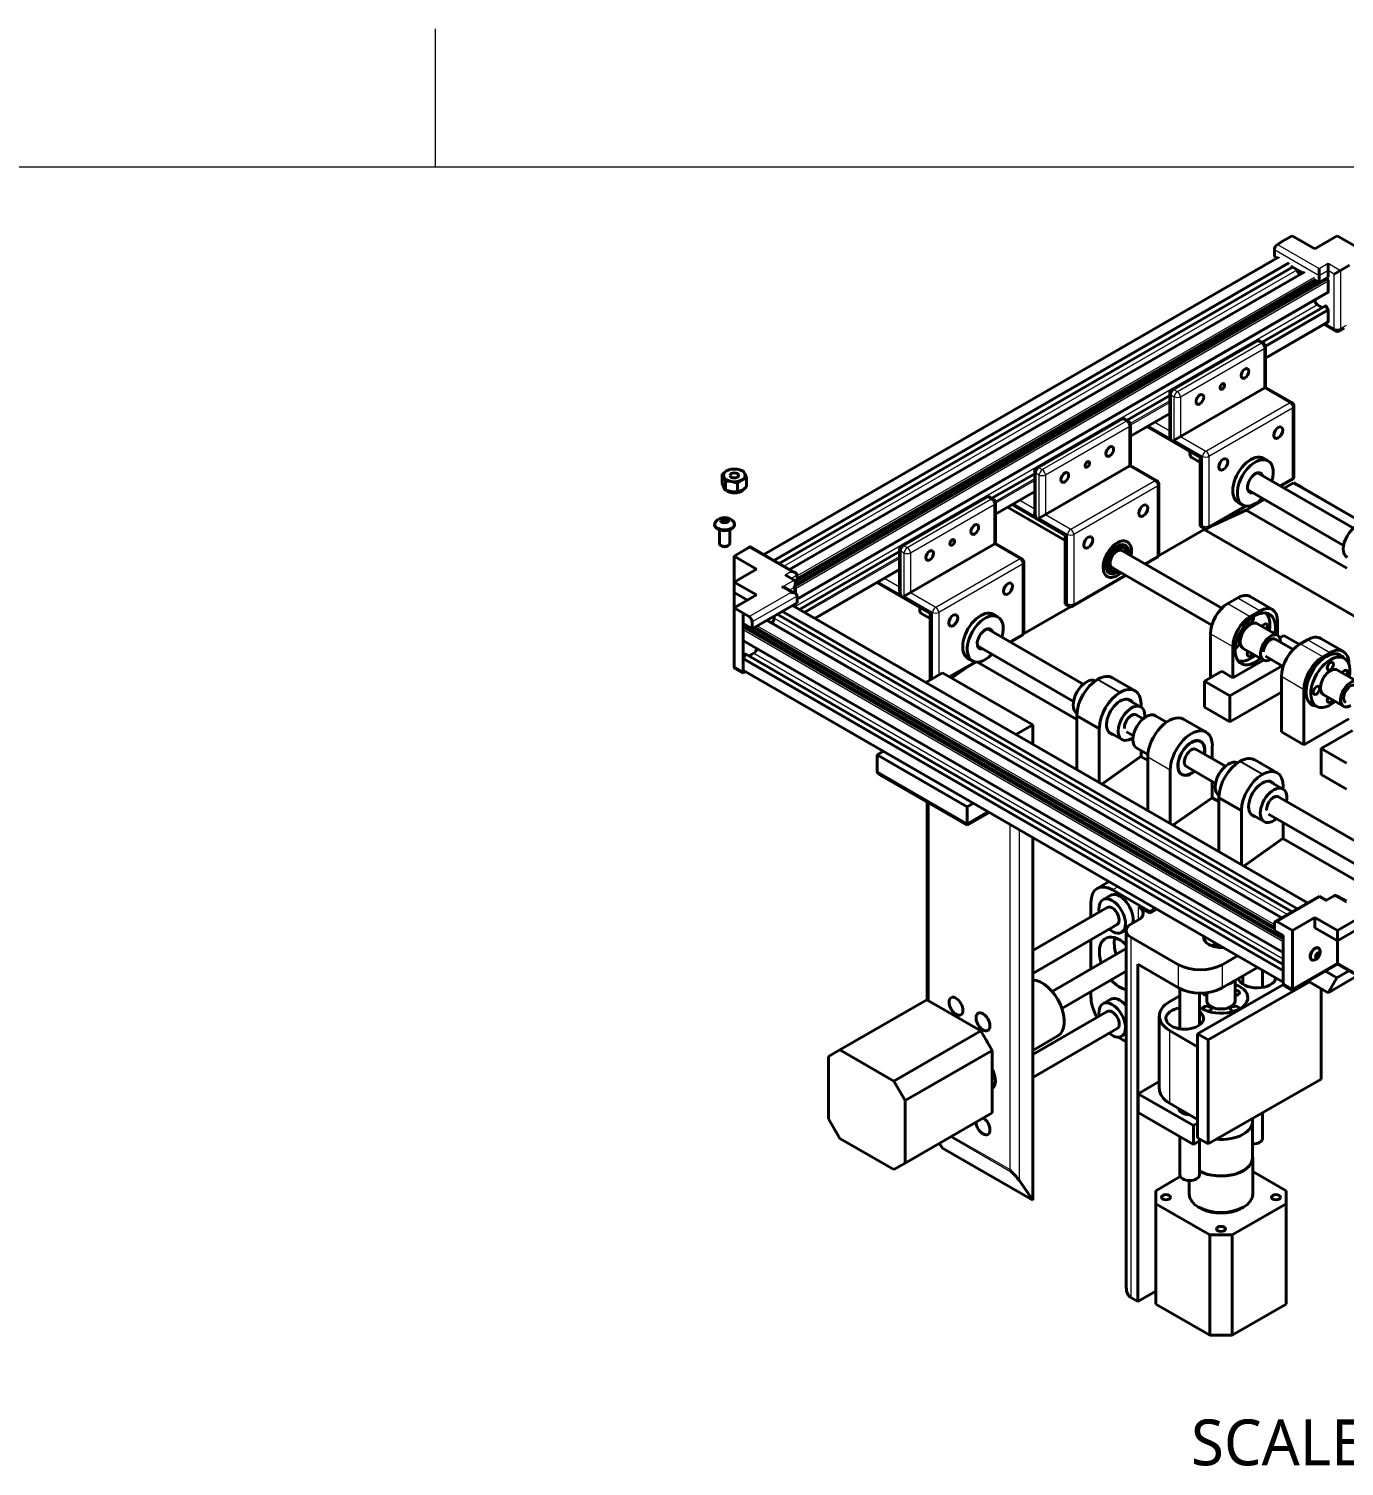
# Model space of a CAD drawing. Header units: inches. Extents: x 0 to 11, y 0 to 8.5.
# Drawn here: x 4.454 to 7.898, y 4.719 to 8.481 of the extents above; entities that cross this region are included whole.
import ezdxf

# ---------------------------------------------------------------- set-up
doc = ezdxf.new("R2010")
doc.units = ezdxf.units.IN
doc.header["$LTSCALE"] = 0.5
doc.header["$MEASUREMENT"] = 0
for name, color, linetype, lineweight in [('ANNOTATION_TEXT', 7, 'Continuous', 25), ('BORDER_FRAME', 7, 'Continuous', 15), ('BORDER_ZONES', 7, 'Continuous', 15), ('TANGENT_LINES', 7, 'Continuous', 15), ('Visible', 7, 'Continuous', 40)]:
    doc.layers.add(name, color=color, linetype=linetype, lineweight=lineweight)
doc.styles.add('Onshape-Standard-View-Label', font='NotoSans-Regular.ttf', dxfattribs={"height": 0.12})

msp = doc.modelspace()

# ---------------------------------------------------------------- linework, layer by layer
at = {"layer": 'BORDER_FRAME'}
msp.add_line((0.399, 8.12), (10.639, 8.12), dxfattribs=at)
at = {"layer": 'BORDER_ZONES'}
msp.add_line((5.519, 8.12), (5.519, 8.481), dxfattribs=at)
at = {"layer": 'TANGENT_LINES'}
for p, q in [((7.8327, 7.8345), (7.7151, 7.9024)), ((7.7233, 7.9167), (7.8327, 7.8536)), ((7.7286, 7.8826), (6.3802, 7.1042)), ((7.752, 7.8691), (6.4037, 7.0907)), ((7.7545, 7.8665), (6.4072, 7.0887)), ((7.8327, 7.8536), (7.8562, 7.8672)), ((7.8562, 7.8672), (7.8885, 7.8486)), ((6.4184, 7.0822), (7.7618, 7.8578)), ((6.4314, 7.0746), (7.7748, 7.8502)), ((7.782, 7.8383), (6.4454, 7.0666)), ((7.7957, 7.8439), (6.4474, 7.0654)), ((7.8545, 7.825), (6.4613, 7.0207)), ((7.8191, 7.8304), (6.4657, 7.049)), ((7.8222, 7.8264), (6.4657, 7.0432)), ((7.8562, 7.8481), (7.8327, 7.8345)), ((7.872, 7.8391), (7.8562, 7.8481)), ((7.872, 7.6965), (7.872, 7.8391)), ((7.8885, 7.8486), (7.8885, 7.6965)), ((7.8564, 7.8203), (6.4613, 7.0149)), ((7.8386, 7.8187), (6.4613, 7.0235)), ((7.8298, 7.8185), (6.4613, 7.0284)), ((7.8217, 7.8232), (6.4657, 7.0403)), ((7.8259, 7.8208), (6.4657, 7.0355)), ((7.8564, 7.7933), (6.4657, 6.9904)), ((7.8281, 7.7585), (6.4613, 6.9694)), ((7.8211, 7.7706), (6.4657, 6.9881)), ((7.8497, 7.756), (7.6836, 7.66)), ((7.8553, 7.7462), (7.6916, 7.6517)), ((7.8564, 7.7428), (7.6921, 7.6479)), ((7.8564, 7.7158), (7.6921, 7.6209)), ((7.8489, 7.7098), (7.872, 7.6965)), ((7.8885, 7.6965), (7.9038, 7.7053)), ((7.6721, 7.6627), (7.4529, 7.5362)), ((7.4612, 7.5314), (7.6804, 7.6579)), ((7.6886, 7.6436), (7.4694, 7.5171)), ((7.6804, 7.6579), (7.6721, 7.6627)), ((7.6886, 7.5402), (7.6886, 7.6436)), ((7.4529, 7.5362), (7.4612, 7.5314)), ((7.7548, 7.5021), (7.6886, 7.5402)), ((7.4412, 7.5201), (7.33, 7.4559)), ((7.4412, 7.5072), (7.338, 7.4476)), ((7.4412, 7.5031), (7.3385, 7.4438)), ((7.4529, 7.5171), (7.4446, 7.5219)), ((7.4446, 7.5219), (7.4446, 7.408)), ((7.4529, 7.4042), (7.4529, 7.5171)), ((7.4694, 7.5171), (7.4694, 7.4137)), ((7.5356, 7.3755), (7.7548, 7.5021)), ((7.763, 7.4878), (7.5438, 7.3612)), ((7.763, 7.3061), (7.763, 7.4878)), ((7.3185, 7.4586), (7.0993, 7.332)), ((7.1076, 7.3273), (7.3268, 7.4538)), ((7.3268, 7.4538), (7.3185, 7.4586)), ((7.4412, 7.4761), (7.3385, 7.4168)), ((7.402, 7.4517), (7.4412, 7.4291)), ((7.3351, 7.4395), (7.1159, 7.313)), ((7.3351, 7.3361), (7.3351, 7.4395)), ((7.3848, 7.4419), (7.5245, 7.3612)), ((7.4446, 7.408), (7.3855, 7.4422)), ((7.4694, 7.4137), (7.5356, 7.3755)), ((7.5273, 7.3612), (7.4529, 7.4042)), ((7.4012, 7.2979), (7.3351, 7.3361)), ((7.5245, 7.3612), (7.5245, 7.1812)), ((7.5273, 7.1796), (7.5273, 7.3612)), ((7.5438, 7.3612), (7.5438, 7.1796)), ((7.0877, 7.316), (6.9765, 7.2518)), ((7.0877, 7.303), (6.9845, 7.2434)), ((7.0877, 7.299), (6.9849, 7.2397)), ((7.0994, 7.313), (7.0911, 7.3178)), ((7.0911, 7.3178), (7.0911, 7.2039)), ((7.0993, 7.332), (7.1076, 7.3273)), ((7.0994, 7.2), (7.0994, 7.313)), ((7.1159, 7.313), (7.1159, 7.2096)), ((7.182, 7.1714), (7.4012, 7.2979)), ((7.7281, 7.286), (7.763, 7.3061)), ((7.0877, 7.272), (6.9849, 7.2127)), ((7.4095, 7.2836), (7.1903, 7.1571)), ((7.4095, 7.102), (7.4095, 7.2836)), ((6.965, 7.2545), (6.7458, 7.1279)), ((6.7541, 7.1231), (6.9733, 7.2497)), ((6.9815, 7.2354), (6.7623, 7.1088)), ((6.9733, 7.2497), (6.965, 7.2545)), ((6.9815, 7.132), (6.9815, 7.2354)), ((7.0313, 7.2377), (7.171, 7.1571)), ((7.0911, 7.2039), (7.0319, 7.2381)), ((7.0484, 7.2476), (7.0877, 7.225)), ((7.5438, 7.1796), (7.6361, 7.2329)), ((7.1738, 7.1571), (7.0994, 7.2)), ((7.1159, 7.2096), (7.182, 7.1714)), ((7.171, 7.1571), (7.171, 6.9771)), ((7.1738, 6.9755), (7.1738, 7.1571)), ((7.1903, 7.1571), (7.1903, 6.9755)), ((7.5245, 7.1812), (7.5273, 7.1796)), ((6.4492, 7.0604), (6.3396, 7.1237)), ((6.7341, 7.1119), (6.4726, 6.9609)), ((6.7458, 7.1088), (6.7375, 7.1136)), ((6.7375, 7.1136), (6.7375, 6.9998)), ((6.7458, 7.1279), (6.7541, 7.1231)), ((7.0477, 7.0938), (6.9815, 7.132)), ((6.7341, 7.0989), (6.4838, 6.9544)), ((6.7341, 7.0949), (6.4873, 6.9524)), ((6.7458, 6.9959), (6.7458, 7.1088)), ((6.7623, 7.1088), (6.7623, 7.0054)), ((6.8285, 6.9673), (7.0477, 7.0938)), ((7.0559, 7.0795), (6.8367, 6.953)), ((7.0559, 6.8979), (7.0559, 7.0795)), ((7.3746, 7.0819), (7.4095, 7.102)), ((6.4256, 7.0196), (6.4579, 7.0382)), ((6.4343, 7.0518), (6.4492, 7.0604)), ((6.4657, 7.0509), (6.4508, 7.0423)), ((6.7341, 7.0678), (6.5107, 6.9388)), ((6.6948, 7.0435), (6.7341, 7.0208)), ((7.1903, 6.9755), (7.3229, 7.052)), ((6.3399, 6.9429), (6.4492, 7.006)), ((6.4492, 7.006), (6.4256, 7.0196)), ((6.4579, 7.0192), (6.4456, 7.012)), ((6.4579, 7.0049), (6.4579, 7.0192)), ((6.6777, 7.0336), (6.8174, 6.9529)), ((6.7375, 6.9998), (6.6783, 7.034)), ((6.7623, 7.0054), (6.8285, 6.9673)), ((6.4657, 6.9965), (6.3481, 6.9286)), ((6.4522, 6.971), (7.8005, 6.1925)), ((6.4579, 6.9693), (6.4579, 6.9742)), ((6.8202, 6.953), (6.7458, 6.9959)), ((7.171, 6.9771), (7.1738, 6.9755)), ((7.5933, 6.9768), (7.6522, 6.9428)), ((7.6192, 6.9918), (7.6781, 6.9578)), ((6.3851, 6.9322), (7.7334, 6.1537)), ((7.7354, 6.1549), (6.3988, 6.9266)), ((6.4057, 6.9387), (7.7493, 6.1629)), ((6.4141, 6.9489), (7.7624, 6.1705)), ((7.7736, 6.177), (6.4253, 6.9554)), ((6.4288, 6.9574), (7.7771, 6.179)), ((6.8174, 6.9529), (6.8174, 6.7789)), ((6.8202, 6.7805), (6.8202, 6.953)), ((6.8367, 6.953), (6.8367, 6.79)), ((6.3244, 6.9087), (7.7386, 6.0922)), ((6.3263, 6.9133), (7.7386, 6.0979)), ((6.3422, 6.9071), (7.7386, 6.1008)), ((6.349, 6.908), (7.7386, 6.1056)), ((6.3509, 6.9114), (7.7151, 6.1238)), ((6.3541, 6.9144), (7.7151, 6.1286)), ((6.3566, 6.9158), (7.7151, 6.1315)), ((6.3616, 6.9187), (7.7151, 6.1373)), ((7.021, 6.8777), (7.0559, 6.8979)), ((7.5477, 6.898), (7.6067, 6.864)), ((6.3244, 6.8816), (7.7386, 6.0651)), ((6.3527, 6.8469), (7.7386, 6.0467)), ((6.3597, 6.8589), (7.7386, 6.0628)), ((7.8417, 6.837), (7.7828, 6.8711)), ((7.8607, 6.848), (7.8018, 6.882)), ((6.3007, 6.813), (6.3243, 6.7994)), ((6.3244, 6.8311), (7.7386, 6.0146)), ((6.3254, 6.8346), (7.7386, 6.0186)), ((6.331, 6.8443), (7.7386, 6.0316)), ((6.863, 6.7865), (6.929, 6.8246)), ((6.3243, 6.7994), (6.3269, 6.801)), ((6.3244, 6.8041), (7.7386, 5.9876)), ((7.2521, 6.7781), (7.311, 6.7441)), ((7.2533, 6.7788), (7.3122, 6.7448)), ((7.7923, 6.7514), (7.7334, 6.7855)), ((7.198, 6.686), (7.257, 6.652)), ((7.4426, 6.5409), (7.3836, 6.5749)), ((7.683, 6.5293), (7.6241, 6.5633)), ((7.6843, 6.53), (7.6253, 6.564)), ((6.6752, 6.5386), (6.9109, 6.4025)), ((7.629, 6.4372), (7.5701, 6.4712)), ((6.811, 6.4545), (6.811, 5.9366)), ((6.9109, 6.4025), (6.964, 6.4332)), ((7.0231, 5.4954), (7.0231, 6.399)), ((7.0467, 6.3854), (7.0467, 5.4678)), ((7.3062, 6.2356), (7.2918, 6.2273)), ((7.8329, 6.2072), (7.7233, 6.144)), ((7.8478, 6.1986), (7.8329, 6.2072)), ((7.9036, 6.1936), (7.8714, 6.2123)), ((7.3597, 6.1492), (7.3597, 6.1832)), ((7.3397, 6.1036), (7.3397, 5.1607)), ((7.4643, 5.971), (7.4643, 6.0317)), ((7.5781, 6.0317), (7.5781, 5.971)), ((7.7622, 5.9694), (7.8801, 6.0374)), ((7.8801, 6.0374), (7.9979, 5.9694)), ((7.7386, 5.983), (7.7622, 5.9694)), ((7.4408, 5.8598), (7.4408, 5.6693)), ((7.0305, 5.4863), (6.8666, 5.5809)), ((6.8709, 5.5833), (7.0231, 5.4954))]:
    msp.add_line(p, q, dxfattribs=at)
for centre, major_axis, start_param, end_param in [((7.8802, 7.7012), (-0.0117, 0), 0.785398, 2.356194), ((7.6721, 7.6532), (0.0058, 0.0101), 0, 0.785398), ((7.6804, 7.6484), (0.0058, 0.0101), 0, 0.785398), ((7.4529, 7.5266), (0.0058, 0.0101), 0.785398, 2.356194), ((7.4529, 7.5266), (0.0058, -0.0101), 2.356194, 3.141593), ((7.4612, 7.5219), (0.0058, 0.0101), 0.785398, 2.356194), ((7.4612, 7.5219), (0.0058, -0.0101), 0.785398, 2.356194), ((7.7548, 7.4925), (0.0058, 0.0101), 12.566371, 13.351769), ((7.3185, 7.4491), (0.0058, 0.0101), 0, 0.785398), ((7.3268, 7.4443), (0.0058, 0.0101), 12.566371, 13.351769), ((7.5356, 7.366), (0.0058, 0.0101), 0.785398, 2.356194), ((7.5356, 7.366), (0.0058, -0.0101), 0.785398, 2.356194), ((7.0993, 7.3225), (0.0058, 0.0101), 0.785398, 2.356194), ((7.0993, 7.3225), (0.0058, -0.0101), 2.356194, 3.141593), ((7.1076, 7.3177), (0.0058, 0.0101), 0.785398, 2.356194), ((7.1076, 7.3177), (0.0058, -0.0101), 0.785398, 2.356194), ((7.4012, 7.2884), (0.0058, 0.0101), 0, 0.785398), ((7.7548, 7.3109), (0.0058, -0.0101), 0, 0.785398), ((6.965, 7.2449), (0.0058, 0.0101), 0, 0.785398), ((6.9733, 7.2402), (0.0058, 0.0101), 0, 0.785398), ((7.182, 7.1619), (0.0058, 0.0101), 0.785398, 2.356194), ((7.182, 7.1619), (0.0058, -0.0101), 0.785398, 2.356194), ((7.5356, 7.1844), (0.0058, 0.0101), 2.356194, 3.141593), ((6.7458, 7.1184), (0.0058, 0.0101), 0.785398, 2.356194), ((6.7458, 7.1184), (0.0058, -0.0101), 2.356194, 3.141593), ((6.7541, 7.1136), (0.0058, 0.0101), 0.785398, 2.356194), ((6.7541, 7.1136), (0.0058, -0.0101), 0.785398, 2.356194), ((7.0477, 7.0843), (0.0058, 0.0101), 0, 0.785398), ((7.4012, 7.1068), (0.0058, -0.0101), 0, 0.785398), ((6.8285, 6.9577), (0.0058, 0.0101), 0.785398, 2.356194), ((6.8285, 6.9577), (0.0058, -0.0101), 0.785398, 2.356194), ((7.182, 6.9802), (0.0058, 0.0101), 2.356194, 3.141593), ((7.0477, 6.9027), (0.0058, -0.0101), 0, 0.785398)]:
    msp.add_ellipse(centre, major_axis=major_axis, ratio=0.57735, start_param=start_param, end_param=end_param, dxfattribs=at)
at = {"layer": 'TANGENT_LINES', "extrusion": (0, 0, -1)}
for centre, major_axis, ratio, start_param, end_param in [((7.8802, 7.7029), (0.0055, 0.0126), 0.487817, 9.47909, 10.264635), ((7.8802, 7.7029), (0.0055, -0.0126), 0.487817, -0.839858, -0.059085), ((7.6721, 7.6532), (-0.0058, 0.0101), 0.57735, 0, 0.785398), ((7.6804, 7.6484), (-0.0058, 0.0101), 0.57735, 0.785398, 2.356194), ((7.6804, 7.6484), (0.0117, 0), 0.57735, 0, 0.785398), ((7.4529, 7.5266), (0.0117, 0), 0.57735, 2.356194, 3.141593), ((7.4612, 7.5219), (0.0117, 0), 0.57735, 0.785398, 2.356194), ((7.7548, 7.4925), (-0.0058, 0.0101), 0.57735, 0.785398, 2.356194), ((7.7548, 7.4925), (0.0117, 0), 0.57735, 0, 0.785398), ((7.3185, 7.4491), (-0.0058, 0.0101), 0.57735, 0, 0.785398), ((7.3268, 7.4443), (-0.0058, 0.0101), 0.57735, 0.785398, 2.356194), ((7.3268, 7.4443), (0.0117, 0), 0.57735, 0, 0.785398), ((7.5356, 7.366), (0.0117, 0), 0.57735, 0.785398, 2.356194), ((7.0993, 7.3225), (0.0117, 0), 0.57735, 2.356194, 3.141593), ((7.1076, 7.3177), (0.0117, 0), 0.57735, 0.785398, 2.356194), ((7.4012, 7.2884), (-0.0058, 0.0101), 0.57735, 0.785398, 2.356194), ((7.7548, 7.3109), (0.0117, 0), 0.57735, 0, 0.785398), ((7.4012, 7.2884), (0.0117, 0), 0.57735, 0, 0.785398), ((6.965, 7.2449), (-0.0058, 0.0101), 0.57735, 12.566371, 13.351769), ((6.9733, 7.2402), (-0.0058, 0.0101), 0.57735, 0.785398, 2.356194), ((6.9733, 7.2402), (0.0117, 0), 0.57735, 0, 0.785398), ((7.182, 7.1619), (0.0117, 0), 0.57735, 0.785398, 2.356194), ((7.5356, 7.1844), (0.0117, 0), 0.57735, 0.785398, 2.356194), ((7.5356, 7.1844), (-0.0058, 0.0101), 0.57735, 2.356194, 3.141593), ((6.7458, 7.1184), (0.0117, 0), 0.57735, 2.356194, 3.141593), ((6.7541, 7.1136), (0.0117, 0), 0.57735, 0.785398, 2.356194), ((7.0477, 7.0843), (-0.0058, 0.0101), 0.57735, 0.785398, 2.356194), ((7.0477, 7.0843), (0.0117, 0), 0.57735, 0, 0.785398), ((7.4012, 7.1068), (0.0117, 0), 0.57735, 0, 0.785398), ((7.182, 6.9802), (0.0117, 0), 0.57735, 0.785398, 2.356194), ((7.182, 6.9802), (-0.0058, 0.0101), 0.57735, 2.356194, 3.141593), ((6.8285, 6.9577), (0.0117, 0), 0.57735, 0.785398, 2.356194), ((7.0477, 6.9027), (0.0117, 0), 0.57735, 0, 0.785398)]:
    msp.add_ellipse(centre, major_axis=major_axis, ratio=ratio, start_param=start_param, end_param=end_param, dxfattribs=at)
at = {"layer": 'Visible'}
for p, q in [((7.762, 7.9393), (7.7384, 7.9257)), ((7.8209, 7.9053), (7.762, 7.9393)), ((7.8209, 7.9053), (7.8798, 7.9393)), ((7.9387, 7.9053), (7.8798, 7.9393)), ((7.7151, 7.9024), (7.7151, 7.8847)), ((7.7386, 7.9256), (7.7233, 7.9167)), ((7.7384, 7.9257), (7.7384, 7.9254)), ((7.7386, 7.9256), (7.7384, 7.9257)), ((7.7261, 7.8829), (6.3788, 7.105)), ((7.7222, 7.8806), (7.7151, 7.8847)), ((7.8562, 7.8672), (7.8562, 7.8481)), ((7.912, 7.8622), (7.8885, 7.8486)), ((6.419, 7.0818), (7.7624, 7.8574)), ((6.4459, 7.0663), (7.7933, 7.8441)), ((7.8518, 7.8261), (6.4613, 7.0233)), ((7.7893, 7.8419), (7.7584, 7.8597)), ((7.7826, 7.838), (7.782, 7.8383)), ((7.8327, 7.8536), (7.8327, 7.8345)), ((7.8327, 7.8345), (7.8327, 7.8168)), ((7.8562, 7.8305), (7.8327, 7.8168)), ((7.8562, 7.8481), (7.8562, 7.8305)), ((7.872, 7.8391), (7.8885, 7.8486)), ((6.4613, 7.0246), (7.8374, 7.8191)), ((6.4657, 7.0406), (7.8218, 7.8235)), ((7.8226, 7.8227), (6.4657, 7.0393)), ((7.8553, 7.791), (6.4657, 6.9887)), ((7.8327, 7.8168), (7.8215, 7.8233)), ((7.8564, 7.7933), (7.8564, 7.8203)), ((7.8491, 7.7563), (7.6829, 7.6604)), ((7.8211, 7.7706), (7.8211, 7.7713)), ((7.8405, 7.7514), (7.8281, 7.7585)), ((7.8497, 7.756), (7.8553, 7.7462)), ((7.6921, 7.6192), (7.8553, 7.7135)), ((7.8564, 7.7158), (7.8564, 7.7428)), ((7.8449, 7.7075), (7.8744, 7.6904)), ((7.8861, 7.6904), (7.8981, 7.6974)), ((7.6663, 7.6633), (7.4471, 7.5367)), ((7.6862, 7.6585), (7.6779, 7.6633)), ((7.6921, 7.5422), (7.6921, 7.6484)), ((7.4412, 7.5266), (7.4412, 7.4195)), ((7.4694, 7.4137), (7.6886, 7.5402)), ((7.6921, 7.5422), (7.6886, 7.5402)), ((7.7606, 7.5026), (7.6921, 7.5422)), ((7.4412, 7.5209), (7.3294, 7.4563)), ((7.7664, 7.3109), (7.7664, 7.4925)), ((7.3127, 7.4592), (7.0935, 7.3326)), ((7.3327, 7.4544), (7.3244, 7.4592)), ((7.3385, 7.4151), (7.4412, 7.4744)), ((7.3385, 7.3381), (7.3385, 7.4443)), ((7.3814, 7.4399), (7.5211, 7.3592)), ((7.4694, 7.4137), (7.4529, 7.4042)), ((7.1159, 7.2096), (7.3351, 7.3361)), ((7.3385, 7.3381), (7.3351, 7.3361)), ((7.407, 7.2985), (7.3385, 7.3381)), ((7.4991, 7.3586), (7.5211, 7.3458)), ((7.5245, 7.3612), (7.5211, 7.3592)), ((7.5211, 7.3592), (7.5211, 7.1792)), ((7.6985, 7.3502), (7.6868, 7.357)), ((6.2694, 7.3154), (6.2811, 7.3239)), ((6.2737, 7.3079), (6.2694, 7.3154)), ((6.2694, 7.2922), (6.2694, 7.3154)), ((6.278, 7.297), (6.2737, 7.3079)), ((6.2811, 7.3239), (6.2928, 7.3289)), ((6.2928, 7.3289), (6.3088, 7.3281)), ((6.3088, 7.3281), (6.3248, 7.324)), ((6.3216, 7.3005), (6.31, 7.292)), ((6.3333, 7.3055), (6.3216, 7.3005)), ((6.3248, 7.324), (6.3291, 7.3164)), ((6.3291, 7.3164), (6.3333, 7.3055)), ((6.3333, 7.2823), (6.3333, 7.3055)), ((7.0877, 7.3167), (6.9758, 7.2522)), ((7.0877, 7.3225), (7.0877, 7.2154)), ((7.9221, 7.174), (7.6714, 7.3188)), ((7.7315, 7.284), (7.7606, 7.3008)), ((6.2694, 7.2922), (6.2737, 7.2813)), ((6.2737, 7.2813), (6.277, 7.2752)), ((6.277, 7.2752), (6.278, 7.2738)), ((6.278, 7.2738), (6.278, 7.297)), ((6.294, 7.2962), (6.278, 7.297)), ((6.278, 7.2738), (6.294, 7.2696)), ((6.31, 7.292), (6.294, 7.2962)), ((6.294, 7.2696), (6.31, 7.2688)), ((6.31, 7.2688), (6.31, 7.292)), ((6.31, 7.2688), (6.3216, 7.2739)), ((6.3106, 7.2673), (6.3123, 7.2677)), ((6.3216, 7.2739), (6.3278, 7.278)), ((6.3278, 7.278), (6.3333, 7.2823)), ((6.9849, 7.211), (7.0877, 7.2703)), ((7.4129, 7.1068), (7.4129, 7.2884)), ((7.6455, 7.274), (7.8965, 7.1291)), ((7.7405, 7.2788), (7.7652, 7.2931)), ((7.7652, 7.2931), (7.7878, 7.2802)), ((7.9549, 7.1836), (7.7652, 7.2931)), ((7.9549, 7.1837), (7.7878, 7.2802)), ((6.9592, 7.2551), (6.74, 7.1285)), ((6.9791, 7.2503), (6.9708, 7.2551)), ((6.9849, 7.134), (6.9849, 7.2402)), ((7.0163, 7.2291), (7.1676, 7.1417)), ((7.0279, 7.2358), (7.1676, 7.1551)), ((7.5414, 7.1742), (7.6411, 7.2318)), ((7.6201, 7.2416), (7.6319, 7.2348)), ((7.6411, 7.2215), (7.6888, 7.249)), ((6.2695, 7.1982), (6.2672, 7.1932)), ((6.2672, 7.1932), (6.2736, 7.1895)), ((6.2782, 7.1996), (6.2695, 7.1982)), ((6.2695, 7.1919), (6.2695, 7.1982)), ((6.2782, 7.1931), (6.2697, 7.1917)), ((6.2736, 7.1895), (6.2823, 7.1909)), ((6.2782, 7.1931), (6.2782, 7.1996)), ((6.2846, 7.1959), (6.2782, 7.1996)), ((6.2821, 7.1908), (6.2782, 7.1931)), ((6.2823, 7.1909), (6.2846, 7.1959)), ((7.1159, 7.2096), (7.0994, 7.2)), ((7.6411, 7.2215), (7.5512, 7.1799)), ((7.9052, 7.069), (7.6411, 7.2215)), ((6.2499, 7.1845), (6.2499, 7.1827)), ((6.2622, 7.1699), (6.2622, 7.1342)), ((6.2896, 7.1342), (6.2896, 7.1699)), ((6.3019, 7.1827), (6.3019, 7.1845)), ((7.171, 7.1571), (7.1676, 7.1551)), ((7.1676, 7.1551), (7.1676, 6.9751)), ((7.531, 7.1706), (7.4117, 7.1017)), ((7.5245, 7.1812), (7.5211, 7.1792)), ((7.5211, 7.1792), (7.5297, 7.1742)), ((7.5356, 7.1727), (7.531, 7.1706)), ((8.0908, 6.8474), (7.531, 7.1706)), ((6.2662, 7.1286), (6.2685, 7.1274)), ((6.2834, 7.1274), (6.2856, 7.1286)), ((6.3007, 7.1012), (6.3396, 7.1237)), ((6.4609, 7.0576), (6.3454, 7.1243)), ((6.7341, 7.1126), (6.4719, 6.9612)), ((6.7341, 7.1184), (6.7341, 7.0113)), ((6.7623, 7.0054), (6.9815, 7.132)), ((6.9849, 7.134), (6.9815, 7.132)), ((7.0535, 7.0944), (6.9849, 7.134)), ((7.5776, 6.9646), (7.3144, 7.1166)), ((7.3208, 7.1224), (7.3196, 7.1231)), ((7.33, 7.1384), (7.3261, 7.1406)), ((6.3596, 7.0672), (6.3007, 7.1012)), ((6.3007, 7.1012), (6.3007, 7.0332)), ((7.0593, 6.9027), (7.0593, 7.0843)), ((7.378, 7.0799), (7.407, 7.0967)), ((6.3596, 7.0672), (6.3007, 7.0332)), ((6.4343, 7.0518), (6.4579, 7.0382)), ((6.4657, 7.0509), (6.4657, 7.0332)), ((6.5121, 6.938), (6.7341, 7.0662)), ((7.1878, 6.9701), (7.3263, 7.0501)), ((7.2736, 7.0497), (7.2775, 7.0474)), ((7.2856, 7.0641), (7.2868, 7.0634)), ((7.2885, 7.0719), (7.5512, 6.9202)), ((6.3596, 6.9992), (6.3007, 7.0332)), ((6.3007, 7.0332), (6.3007, 7.006)), ((6.3361, 6.9856), (6.3007, 7.006)), ((6.3007, 7.006), (6.3007, 6.9652)), ((6.3596, 6.9992), (6.3007, 6.9652)), ((6.4609, 7.0032), (6.4373, 7.0168)), ((6.4613, 7.0307), (6.4657, 7.0332)), ((6.4613, 7.0029), (6.4613, 7.0307)), ((6.6743, 7.0316), (6.814, 6.951)), ((6.7623, 7.0054), (6.7458, 6.9959)), ((6.3007, 6.9652), (6.3243, 6.9516)), ((6.3007, 6.9652), (6.3007, 6.813)), ((6.4657, 6.9788), (6.3481, 6.9109)), ((7.802, 6.1933), (6.4536, 6.9718)), ((6.4613, 6.9674), (6.4613, 6.9762)), ((6.4657, 6.9965), (6.4657, 6.9788)), ((7.1812, 6.9686), (7.0582, 6.8976)), ((7.171, 6.9771), (7.1676, 6.9751)), ((7.1676, 6.9751), (7.1762, 6.9701)), ((7.6192, 6.9918), (7.5933, 6.9768)), ((7.7103, 6.961), (7.6514, 6.995)), ((6.3245, 6.9517), (6.3243, 6.9516)), ((6.3243, 6.9516), (6.3243, 6.7994)), ((6.3245, 6.9517), (6.3245, 6.9245)), ((6.3245, 6.9517), (6.3399, 6.9429)), ((6.3245, 6.9245), (6.3481, 6.9109)), ((6.3481, 6.9286), (6.3481, 6.9109)), ((6.3865, 6.933), (7.7348, 6.1546)), ((6.3988, 6.9266), (6.3982, 6.9263)), ((6.4057, 6.9441), (6.4057, 6.9387)), ((6.4134, 6.9486), (7.7617, 6.1701)), ((6.792, 6.9503), (6.814, 6.9376)), ((6.8174, 6.9529), (6.814, 6.951)), ((6.814, 6.951), (6.814, 6.7769)), ((6.9914, 6.942), (6.9796, 6.9488)), ((7.6781, 6.9578), (7.6522, 6.9428)), ((7.7238, 6.8934), (7.6708, 6.924)), ((7.7236, 6.8935), (7.7236, 6.9315)), ((6.3244, 6.9087), (6.3244, 6.8816)), ((7.7386, 6.1005), (6.329, 6.9144)), ((6.3433, 6.9074), (7.7386, 6.1018)), ((6.3509, 6.9114), (6.349, 6.908)), ((6.3532, 6.9138), (7.7151, 6.1276)), ((6.3544, 6.9145), (7.7151, 6.1289)), ((7.215, 6.7658), (6.9642, 6.9105)), ((7.0244, 6.8758), (7.0535, 6.8926)), ((7.5477, 6.898), (7.5477, 6.7827)), ((7.7395, 6.8934), (7.7292, 6.8875)), ((7.7805, 6.8697), (7.7395, 6.8934)), ((7.8957, 6.8515), (7.8367, 6.8855)), ((6.3254, 6.8794), (7.7386, 6.0634)), ((6.3527, 6.8469), (6.3403, 6.8397)), ((6.3597, 6.8596), (6.3597, 6.8589)), ((6.9384, 6.8658), (7.1893, 6.7209)), ((7.6067, 6.864), (7.6067, 6.7827)), ((7.6336, 6.8596), (7.6867, 6.829)), ((7.7647, 6.8566), (7.7174, 6.884)), ((7.7828, 6.8711), (7.8018, 6.882)), ((7.8417, 6.837), (7.8607, 6.848)), ((6.3244, 6.8311), (6.3244, 6.8041)), ((6.3254, 6.8346), (6.331, 6.8443)), ((7.7386, 6.0324), (6.3317, 6.8447)), ((6.8664, 6.7845), (6.934, 6.8235)), ((6.8707, 6.782), (6.9138, 6.8119)), ((6.913, 6.8333), (6.9248, 6.8265)), ((7.198, 6.6735), (6.9383, 6.8234)), ((7.7352, 6.814), (7.5985, 6.7351)), ((7.6868, 6.8289), (7.6067, 6.7827)), ((7.6923, 6.8387), (7.738, 6.8124)), ((7.8981, 6.8335), (7.8816, 6.843)), ((6.3064, 6.8051), (6.3243, 6.7948)), ((6.3243, 6.7948), (6.3243, 6.7994)), ((6.3243, 6.7948), (6.331, 6.7986)), ((6.3254, 6.8018), (7.7386, 5.9859)), ((6.8468, 6.7958), (6.8026, 6.7703)), ((7.0825, 6.6598), (6.8468, 6.7958)), ((7.2533, 6.7788), (7.2521, 6.7781)), ((7.3505, 6.7485), (7.2915, 6.7826)), ((7.5772, 6.7997), (7.5319, 6.7735)), ((7.5319, 6.7735), (7.5319, 6.7055)), ((7.5985, 6.7351), (7.5319, 6.7735)), ((7.5772, 6.7997), (7.6067, 6.7827)), ((7.7334, 6.641), (7.7334, 6.7855)), ((7.9334, 6.7723), (7.8804, 6.8029)), ((7.3122, 6.7448), (7.311, 6.7441)), ((7.7334, 6.7449), (7.5985, 6.6671)), ((7.5985, 6.7351), (7.5985, 6.6671)), ((7.7923, 6.607), (7.7923, 6.7514)), ((7.8432, 6.7385), (7.8963, 6.7079)), ((7.3656, 6.706), (7.3299, 6.7267)), ((7.3663, 6.7056), (7.3663, 6.7135)), ((7.5985, 6.6671), (7.5319, 6.7055)), ((7.8091, 6.7175), (7.8256, 6.7079)), ((7.0825, 6.6598), (7.0383, 6.6342)), ((7.0825, 6.6598), (7.0825, 6.6087)), ((7.198, 6.686), (7.198, 6.6829)), ((7.198, 6.6829), (7.2569, 6.6489)), ((7.198, 6.6829), (7.198, 6.5421)), ((7.3718, 6.6752), (7.3519, 6.6867)), ((7.4331, 6.6668), (7.4044, 6.6833)), ((7.5366, 6.6402), (7.4777, 6.6742)), ((7.9101, 6.675), (7.7923, 6.607)), ((7.257, 6.652), (7.2569, 6.6489)), ((7.2569, 6.6489), (7.2569, 6.508)), ((7.2807, 6.6415), (7.3165, 6.6209)), ((7.3282, 6.6407), (7.346, 6.6305)), ((7.7923, 6.607), (7.7334, 6.641)), ((7.9198, 6.6447), (7.8374, 6.5972)), ((6.6752, 6.5807), (6.6919, 6.5903)), ((7.3552, 6.5982), (7.3839, 6.5816)), ((7.3663, 6.5773), (7.3663, 6.5918)), ((7.587, 6.551), (7.5106, 6.5951)), ((7.5222, 6.6153), (7.5177, 6.6179)), ((7.5527, 6.6045), (7.5527, 6.5708)), ((7.8374, 6.5972), (7.904, 6.5587)), ((7.8374, 6.5972), (7.8374, 6.5291)), ((6.6752, 6.5386), (6.6752, 6.5807)), ((6.9109, 6.4446), (6.6752, 6.5807)), ((7.2844, 6.5191), (7.3663, 6.5773)), ((7.3836, 6.5663), (7.3655, 6.5768)), ((7.3836, 6.5749), (7.3836, 6.4349)), ((7.4847, 6.5504), (7.5614, 6.5061)), ((7.6253, 6.564), (7.6241, 6.5633)), ((7.7225, 6.5337), (7.6636, 6.5678)), ((6.6821, 6.529), (6.9109, 6.3969)), ((7.2844, 6.5191), (7.2632, 6.5044)), ((7.4426, 6.5409), (7.4426, 6.4008)), ((7.4685, 6.5328), (7.4731, 6.5301)), ((7.5527, 6.5111), (7.5527, 6.4687)), ((7.6843, 6.53), (7.683, 6.5293)), ((7.7377, 6.4912), (7.7019, 6.5119)), ((7.8374, 6.5291), (7.904, 6.4907)), ((7.5701, 6.4712), (7.57, 6.4681)), ((8.0748, 6.2693), (7.724, 6.4719)), ((7.7383, 6.4909), (7.7383, 6.4987)), ((6.8061, 6.4574), (6.8061, 5.9394)), ((6.9109, 6.4446), (6.9276, 6.4542)), ((6.9109, 6.4025), (6.9109, 6.4446)), ((7.4492, 6.397), (7.5527, 6.4687)), ((7.57, 6.4587), (7.5527, 6.4687)), ((7.6289, 6.4341), (7.57, 6.4681)), ((7.57, 6.4681), (7.57, 6.3273)), ((7.629, 6.4372), (7.6289, 6.4341)), ((7.6289, 6.4341), (7.6289, 6.2932)), ((6.9109, 6.3969), (6.9689, 6.4303)), ((6.9109, 6.4025), (6.9109, 6.3969)), ((7.6528, 6.4267), (7.6885, 6.4061)), ((7.7002, 6.4259), (8.0305, 6.2353)), ((7.7383, 6.3625), (7.7383, 6.4039)), ((7.0825, 6.3647), (7.0825, 5.4154)), ((7.6565, 6.3043), (7.7383, 6.3625)), ((7.9938, 6.2141), (7.7376, 6.362)), ((7.6565, 6.3043), (7.6352, 6.2896)), ((7.2826, 6.2492), (7.2516, 6.2313)), ((7.2874, 6.214), (7.2661, 6.2017)), ((7.3892, 6.1711), (7.2918, 6.2273)), ((7.8329, 6.2112), (7.7175, 6.1445)), ((7.8512, 6.2006), (7.8329, 6.2112)), ((7.8329, 6.2112), (7.8329, 6.2072)), ((7.8478, 6.1986), (7.8714, 6.2123)), ((7.9036, 6.1976), (7.8796, 6.2114)), ((7.2778, 6.1815), (7.0825, 6.0687)), ((7.2349, 6.1944), (7.2349, 6.1567)), ((7.3597, 6.1832), (7.3892, 6.1662)), ((7.3892, 6.1711), (7.4036, 6.1794)), ((7.3892, 6.1662), (7.4078, 6.177)), ((7.3892, 6.1711), (7.3892, 6.1662)), ((7.0825, 6.0091), (7.3036, 6.1367)), ((7.3397, 6.1377), (7.3597, 6.1492)), ((7.7151, 6.1392), (7.7151, 6.1215)), ((7.7622, 6.1215), (7.7233, 6.144)), ((7.8211, 6.1555), (7.7622, 6.1215)), ((7.8211, 6.1555), (7.8801, 6.1215)), ((7.8211, 6.1555), (7.8211, 6.1283)), ((7.939, 6.1555), (7.8801, 6.1215)), ((7.2349, 6.0971), (7.2349, 6.0206)), ((7.3153, 6.1165), (7.3278, 6.1238)), ((7.3275, 6.1206), (7.3275, 5.1877)), ((7.4643, 6.0317), (7.3397, 6.1036)), ((7.7386, 6.1079), (7.7151, 6.1215)), ((7.7386, 6.1079), (7.7386, 5.983)), ((7.7622, 6.1215), (7.7622, 5.9694)), ((7.8211, 6.1283), (7.8801, 6.0943)), ((7.939, 6.1283), (7.8801, 6.0943)), ((7.8801, 6.1215), (7.8801, 6.0943)), ((7.8801, 6.0943), (7.8801, 6.0374)), ((7.3275, 6.0741), (7.1332, 5.9619)), ((7.7386, 6.0922), (7.7386, 6.0651)), ((7.826, 6.0593), (7.8238, 6.0538)), ((7.8302, 6.0617), (7.826, 6.0593)), ((7.8264, 6.0555), (7.8284, 6.0607)), ((7.8286, 6.0608), (7.8323, 6.0587)), ((7.831, 6.0751), (7.83, 6.0757)), ((7.8323, 6.0587), (7.8302, 6.0617)), ((7.8302, 6.0532), (7.8323, 6.0587)), ((7.4643, 5.971), (7.3574, 6.0327)), ((7.3574, 5.1505), (7.3574, 6.0327)), ((7.5781, 6.0317), (7.6187, 6.0552)), ((7.6713, 6.0248), (7.5781, 5.971)), ((7.7622, 5.9648), (7.8801, 6.0328)), ((7.8123, 6.0449), (7.8133, 6.0443)), ((7.8238, 6.0538), (7.826, 6.0508)), ((7.8239, 6.054), (7.8264, 6.0555)), ((7.826, 6.0508), (7.8302, 6.0532)), ((7.8264, 6.0555), (7.8302, 6.0532)), ((7.8801, 6.0374), (7.8801, 6.0328)), ((7.8801, 6.0328), (7.9979, 5.9648)), ((7.159, 5.9172), (7.3275, 6.0144)), ((7.5416, 5.835), (7.8069, 5.9867)), ((7.6126, 5.9373), (7.6126, 5.9909)), ((7.6326, 6.0025), (7.6326, 5.9813)), ((7.6843, 5.9724), (7.6843, 6.0173)), ((7.7386, 6.0146), (7.7386, 5.9876)), ((7.8557, 5.9585), (7.8035, 5.9886)), ((7.8783, 5.9976), (7.8486, 6.0147)), ((7.8557, 5.9585), (7.9322, 6.0027)), ((7.8783, 5.9976), (7.8557, 5.9585)), ((7.9097, 6.0157), (7.8783, 5.9976)), ((7.2349, 5.961), (7.2349, 5.9489)), ((7.4676, 5.9503), (7.4415, 5.9353)), ((7.4676, 5.9692), (7.4676, 5.8639)), ((7.7394, 5.98), (7.514, 5.8511)), ((7.5193, 5.8737), (7.5193, 5.9574)), ((7.5382, 5.9584), (7.5382, 5.9373)), ((7.7443, 5.9751), (7.7622, 5.9648)), ((7.7622, 5.9694), (7.7622, 5.9648)), ((7.8377, 5.9689), (7.8377, 5.7321)), ((6.8051, 5.94), (6.5776, 5.8087)), ((6.8051, 5.94), (6.9465, 5.8583)), ((7.2778, 5.9093), (7.0825, 5.7966)), ((7.2874, 5.9418), (7.2661, 5.9295)), ((7.414, 5.8974), (7.414, 5.7069)), ((6.9465, 5.8583), (6.7191, 5.727)), ((6.9465, 5.8583), (6.976, 5.8073)), ((7.0825, 5.7369), (7.3036, 5.8646)), ((7.0825, 5.8072), (7.1482, 5.8452)), ((7.3275, 5.8297), (7.3061, 5.8421)), ((7.3153, 5.8444), (7.3275, 5.8514)), ((7.514, 5.8171), (7.4408, 5.8598)), ((7.514, 5.8511), (7.514, 5.5789)), ((7.514, 5.8511), (7.5416, 5.835)), ((7.5416, 5.835), (7.5416, 5.5628)), ((6.5776, 5.8087), (6.5482, 5.7917)), ((6.5776, 5.8087), (6.7191, 5.727)), ((6.976, 5.8073), (6.7485, 5.676)), ((6.976, 5.644), (6.976, 5.8073)), ((6.5482, 5.6284), (6.5482, 5.7917)), ((6.7191, 5.727), (6.7485, 5.676)), ((7.3584, 5.6942), (7.414, 5.7264)), ((7.5416, 5.5628), (7.8377, 5.7321)), ((7.3584, 5.6452), (7.3584, 5.6942)), ((7.5034, 5.6106), (7.3584, 5.6942)), ((6.7485, 5.5127), (6.7485, 5.676)), ((6.976, 5.644), (6.7485, 5.5127)), ((7.5034, 5.5615), (7.3584, 5.6452)), ((7.4408, 5.6693), (7.514, 5.6266)), ((7.4676, 5.6536), (7.4676, 5.6485)), ((7.6843, 5.5772), (7.6843, 5.6444)), ((6.5776, 5.5773), (6.5482, 5.6284)), ((7.5034, 5.6106), (7.514, 5.6167)), ((7.5034, 5.5615), (7.5034, 5.6106)), ((7.6582, 5.5268), (7.6582, 5.622)), ((6.5776, 5.5773), (6.7191, 5.4957)), ((7.4676, 5.5821), (7.4676, 5.4819)), ((7.5238, 5.5732), (7.5034, 5.5615)), ((7.514, 5.5789), (7.5416, 5.5628)), ((7.5193, 5.4819), (7.5193, 5.5706)), ((6.8468, 5.5515), (6.838, 5.5643)), ((7.0825, 5.4154), (6.8468, 5.5515)), ((6.7191, 5.4957), (6.7485, 5.5127)), ((7.6587, 5.4315), (7.6587, 5.5268)), ((7.0825, 5.4154), (7.0467, 5.4678)), ((7.4688, 5.4775), (7.4045, 5.4403)), ((7.4921, 5.467), (7.4921, 5.4315)), ((7.6587, 5.4909), (7.7463, 5.4403)), ((7.4045, 5.4063), (7.4045, 5.4403)), ((7.7463, 5.4403), (7.7463, 5.4063)), ((7.4045, 5.4063), (7.4045, 5.1437)), ((7.4045, 5.4063), (7.5459, 5.3247)), ((7.7463, 5.4063), (7.6048, 5.3247)), ((7.7463, 5.4063), (7.7463, 5.1437)), ((7.5459, 5.3247), (7.6048, 5.3247)), ((7.5459, 5.3247), (7.5459, 5.062)), ((7.6048, 5.3247), (7.6048, 5.062)), ((7.3574, 5.1505), (7.3397, 5.1607)), ((7.4045, 5.1777), (7.3574, 5.1505)), ((7.4045, 5.1437), (7.5459, 5.062)), ((7.7463, 5.1437), (7.6048, 5.062)), ((7.5459, 5.062), (7.6048, 5.062))]:
    msp.add_line(p, q, dxfattribs=at)
for centre, radius, start, end in [((7.8802, 7.7005), 0.0117, 239.6449, 300.1461), ((7.6721, 7.6532), 0.0117, 60, 120), ((7.6804, 7.6484), 0.0117, 0, 60), ((7.4529, 7.5266), 0.0117, 120, 180), ((7.7548, 7.4925), 0.0117, 0, 60), ((7.3185, 7.4491), 0.0117, 60, 120), ((7.3268, 7.4443), 0.0117, 0, 60), ((7.0993, 7.3225), 0.0117, 120, 180), ((7.4012, 7.2884), 0.0117, 0, 60), ((7.7548, 7.3109), 0.0117, 300, 0), ((6.289, 7.2865), 0.0165, 199.7055, 222.1734), ((6.2988, 7.2998), 0.0332, 240.48, 257.6001), ((6.965, 7.2449), 0.0117, 60, 120), ((6.9733, 7.2402), 0.0117, 0, 60), ((6.2759, 7.1711), 0.0307, 40.8169, 139.1831), ((7.5356, 7.1844), 0.0117, 240, 300), ((6.7458, 7.1184), 0.0117, 120, 180), ((7.0477, 7.0843), 0.0117, 0, 60), ((7.4012, 7.1068), 0.0117, 300, 0), ((7.182, 6.9802), 0.0117, 240, 300), ((7.0477, 6.9027), 0.0117, 300, 0), ((7.814, 6.0644), 0.0211, 281.7158, 0), ((7.814, 6.0644), 0.0211, 0, 18.2842)]:
    msp.add_arc(centre, radius, start, end, dxfattribs=at)
at = {"layer": 'Visible', "extrusion": (0, 0, -1)}
for centre, major_axis, start_param, end_param in [((7.7233, 7.9072), (-0.0058, -0.0101), 0.785398, 2.356194), ((7.8534, 7.8232), (-0.00164, 0.00284), 12.566371, 13.826327), ((7.8529, 7.8223), (-0.00246, 0.00426), 1.259956, 2.356194), ((7.8382, 7.8177), (-0.00082, 0.00142), 12.566371, 13.669681), ((7.8529, 7.7953), (-0.00246, 0.00426), 2.356194, 3.141593), ((7.8494, 7.7558), (-0.000328, 0.000568), 0, 1.570796), ((7.8529, 7.7448), (-0.00246, 0.00426), 1.570796, 2.356194), ((7.8529, 7.7178), (-0.00246, 0.00426), 2.356194, 3.141593), ((7.4529, 7.4128), (0.0083, -0.0143), 1.570796, 2.356194), ((7.6534, 7.2993), (-0.0333, -0.0577), 0, 3.141593), ((7.6652, 7.2925), (-0.0333, -0.0577), 11.393492, 16.880841), ((7.6652, 7.2925), (-0.0146, -0.0253), 12.083605, 16.190729), ((7.0993, 7.2087), (0.0083, -0.0143), 1.570796, 2.356194), ((6.2759, 7.1317), (0.0105, 0), 0.785398, 2.356195), ((6.3396, 7.1142), (-0.0058, -0.0101), 2.356194, 3.141593), ((7.3038, 7.0929), (-0.0262, -0.0455), 11.510103, 16.76423), ((7.3038, 7.0929), (-0.021, -0.0364), 11.656638, 16.617696), ((7.3026, 7.0936), (-0.017, -0.0295), 12.566371, 15.707963), ((7.3038, 7.0929), (-0.017, -0.0295), 11.856556, 16.417778), ((7.3038, 7.0929), (-0.0131, -0.0227), 12.388654, 15.885679), ((7.3026, 7.0936), (-0.021, -0.0364), 9.45279, 10.33451), ((7.3026, 7.0936), (-0.021, -0.0364), 11.656638, 12.538358), ((6.4256, 7.0101), (0.0165, 0), 10.995574, 11.780972), ((6.4492, 6.9965), (0.0165, 0), 10.995574, 12.566371), ((6.7458, 7.0046), (0.0083, -0.0143), 1.570796, 2.356194), ((7.6192, 6.9393), (-0.0322, -0.0558), 2.356194, 3.141593), ((6.9463, 6.891), (-0.0333, -0.0577), 0, 3.141593), ((7.5933, 6.9243), (-0.0322, -0.0558), 0.785398, 2.356194), ((7.6781, 6.9052), (-0.0322, -0.0558), 8.63938, 10.210176), ((6.9581, 6.8842), (-0.0333, -0.0577), 11.393492, 16.880841), ((7.6522, 6.8903), (-0.0322, -0.0558), 0.785398, 2.356194), ((7.6652, 6.8843), (-0.0373, -0.0646), 11.516966, 16.757368), ((6.3279, 6.9107), (-0.00246, -0.00426), 0.785398, 1.881637), ((6.3274, 6.9115), (-0.00164, -0.00284), 1.881637, 3.141593), ((6.3425, 6.906), (-0.00082, -0.00142), 2.038283, 3.141593), ((6.9581, 6.8842), (-0.0146, -0.0253), 12.083605, 16.190729), ((6.3279, 6.8836), (-0.00246, -0.00426), 0, 0.785398), ((6.3201, 6.813), (0.0193, 0), 2.356194, 3.141593), ((6.3279, 6.8331), (-0.00246, -0.00426), 0.785398, 1.570796), ((6.3314, 6.8441), (-0.000328, -0.000568), 1.570796, 3.141593), ((6.3279, 6.8061), (-0.00246, -0.00426), 0, 0.785398), ((7.2521, 6.7156), (-0.0382, -0.0662), 0.809879, 2.356194), ((7.2533, 6.7164), (-0.0382, -0.0662), 2.356194, 3.141593), ((7.311, 6.6816), (-0.0382, -0.0662), 0.809879, 2.356194), ((7.3122, 6.6823), (-0.0382, -0.0662), 8.63938, 10.210176), ((7.3116, 6.6805), (-0.0254, -0.0439), 12.316028, 15.958306), ((7.4977, 6.5727), (-0.025, -0.0433), 11.538527, 16.735806), ((7.6241, 6.5009), (-0.0382, -0.0662), 0.809879, 2.356194), ((7.6253, 6.5016), (-0.0382, -0.0662), 2.356194, 3.141593), ((7.6843, 6.4675), (-0.0382, -0.0662), 8.63938, 10.210176), ((7.683, 6.4668), (-0.0382, -0.0662), 0.809879, 2.356194), ((7.6836, 6.4657), (-0.0254, -0.0439), 12.316028, 15.958306), ((7.2907, 6.1591), (-0.0246, 0.0426), 11.548787, 16.725547), ((7.2907, 6.1591), (-0.0129, 0.0224), 0, 3.141593), ((7.3303, 6.1662), (0.0417, 0), 11.780972, 13.351769), ((7.3107, 6.0346), (-0.0379, 0.0657), 11.343192, 13.669111), ((7.1068, 5.9169), (-0.0414, 0.0717), 0.357106, 3.141593), ((7.3107, 6.0346), (-0.0379, 0.0657), 9.892834, 10.647956), ((7.3107, 5.8985), (-0.0246, 0.0426), 12.51741, 13.853233), ((7.5212, 6.0038), (0.0805, 0), 0.785398, 2.356194), ((7.2907, 5.887), (-0.0246, 0.0426), 11.548787, 16.725547), ((7.2907, 5.887), (-0.0129, 0.0224), 12.566371, 15.707963), ((7.4806, 5.8913), (0.0492, 0), 11.899339, 17.010363), ((7.0243, 5.8692), (-0.0417, 0.0722), 2.197259, 2.51513), ((7.4935, 5.6559), (0.0289, 0), 1.610098, 3.111981), ((7.6584, 5.5772), (0.0258, 0), 0, 1.580909), ((7.4934, 5.4819), (0.0258, 0), 12.566371, 15.707963)]:
    msp.add_ellipse(centre, major_axis=major_axis, ratio=0.57735, start_param=start_param, end_param=end_param, dxfattribs=at)
at = {"layer": 'Visible'}
for centre, major_axis, ratio, start_param, end_param in [((7.782, 7.8463), (0.00492, -0.00852), 0.57735, 10.240716, 11.780972), ((7.8335, 7.8206), (0.00164, -0.00284), 0.57735, 12.050044, 12.566371), ((7.8281, 7.7666), (0.00492, -0.00852), 0.57735, 10.210176, 11.780972), ((7.512, 7.3809), (0.0129, 0.0224), 0.57735, 2.15514, 3.141593), ((6.3014, 7.3122), (-0.0286, 0), 0.57735, 11.780972, 12.82817), ((6.3014, 7.3122), (-0.0286, 0), 0.57735, 0.261799, 1.308997), ((6.3014, 7.3122), (-0.0286, 0), 0.57735, 10.733775, 11.780972), ((6.3014, 7.3122), (-0.0286, 0), 0.57735, 1.308997, 2.356194), ((6.3014, 7.3122), (-0.0286, 0), 0.57735, 9.686577, 10.733775), ((6.3014, 7.3122), (-0.0286, 0), 0.57735, 2.356194, 3.403392), ((6.2759, 7.1845), (-0.026, 0), 0.57735, 12.103801, 16.170532), ((7.9304, 7.1398), (0.0246, 0.0426), 0.57735, 0.043409, 3.121349), ((6.2759, 7.1827), (-0.026, 0), 0.57735, 0, 3.141593), ((6.2759, 7.1342), (-0.0137, 0), 0.57735, 0, 3.141593), ((6.4492, 7.0509), (0.0165, 0), 0.57735, 0, 1.570796), ((6.4496, 7.0239), (-0.0083, -0.0143), 0.57735, 1.570796, 3.141593), ((6.8049, 6.9727), (0.0129, 0.0224), 0.57735, 2.15514, 3.141593), ((6.3399, 6.9333), (0.0058, -0.0101), 0.57735, 0.785398, 2.356194), ((6.3988, 6.9347), (0.00492, 0.00852), 0.57735, 10.210176, 11.780972), ((7.6522, 6.8918), (0.0186, 0.0322), 0.57735, 0, 3.141593), ((7.6522, 6.934), (0.0058, 0.0101), 0.57735, 8.776622, 12.156033), ((7.6888, 6.9129), (0.0058, 0.0101), 0.57735, 11.051147, 14.081594), ((7.6522, 6.8918), (0.0362, 0.0628), 0.57735, 11.534079, 12.471546), ((6.3473, 6.9089), (0.00164, 0.00284), 0.57735, 9.424778, 10.995574), ((6.3493, 6.9123), (0.00164, 0.00284), 0.57735, 10.995574, 11.48996), ((7.7053, 6.8612), (0.0186, 0.0322), 0.57735, 11.761938, 16.508884), ((7.7053, 6.8612), (0.0129, 0.0224), 0.57735, 12.506069, 14.92385), ((7.8018, 6.825), (0.0349, 0.0605), 0.57735, 12.566371, 13.351769), ((6.3527, 6.8549), (0.00492, 0.00852), 0.57735, 10.210176, 11.780972), ((7.6157, 6.8707), (0.0058, 0.0101), 0.57735, 9.835115, 13.214527), ((7.6522, 6.8496), (0.0058, 0.0101), 0.57735, 7.909554, 10.940002), ((7.7828, 6.814), (0.0349, 0.0605), 0.57735, 0.785398, 2.356194), ((7.8512, 6.7769), (0.0375, 0.065), 0.57735, 12.307449, 15.966885), ((7.8607, 6.7909), (0.0349, 0.0605), 0.57735, 11.780972, 13.351769), ((7.6522, 6.8918), (0.0362, 0.0628), 0.57735, 9.519602, 10.457069), ((7.8417, 6.78), (0.0349, 0.0605), 0.57735, 0.785398, 2.356194), ((7.8618, 6.7707), (0.0362, 0.0628), 0.57735, 11.534079, 16.740254), ((7.8618, 6.7707), (0.0186, 0.0322), 0.57735, 0, 3.141593), ((7.8453, 6.7803), (0.0362, 0.0628), 0.57735, 0, 0.134922), ((7.8453, 6.7803), (0.0375, 0.065), 0.57735, 12.307449, 12.487722), ((7.2232, 6.7315), (0.0246, 0.0426), 0.57735, 0.043226, 3.141593), ((7.9148, 6.7401), (0.0186, 0.0322), 0.57735, 11.763693, 16.510641), ((7.8983, 6.7918), (0.0058, 0.0101), 0.57735, 11.051147, 14.081594), ((7.9148, 6.7401), (0.0129, 0.0224), 0.57735, 0, 3.141593), ((7.3411, 6.6635), (0.0246, 0.0426), 0.57735, 11.650387, 16.616783), ((7.8453, 6.7803), (0.0362, 0.0628), 0.57735, 3.006671, 3.141593), ((7.8453, 6.7803), (0.0375, 0.065), 0.57735, 9.503426, 9.6837), ((7.8618, 6.7285), (0.0058, 0.0101), 0.57735, 7.909554, 10.940002), ((7.3411, 6.6635), (0.0129, 0.0224), 0.57735, 12.41937, 15.068524), ((7.3798, 6.6408), (0.0246, 0.0426), 0.57735, 12.566371, 15.707963), ((7.4387, 6.6067), (0.0389, 0.0675), 0.57735, 0, 2.356194), ((7.4977, 6.5727), (0.0389, 0.0675), 0.57735, 11.780972, 14.922565), ((7.4977, 6.5727), (0.0246, 0.0426), 0.57735, 11.548787, 16.725547), ((7.4977, 6.5727), (0.0129, 0.0224), 0.57735, 12.566371, 15.707963), ((7.5952, 6.5167), (0.0246, 0.0426), 0.57735, 0.043226, 3.141593), ((6.6987, 6.5386), (-0.0236, 0), 0.57735, 0, 0.785398), ((7.7131, 6.4487), (0.0246, 0.0426), 0.57735, 11.542141, 16.718873), ((7.7131, 6.4487), (0.0129, 0.0224), 0.57735, 12.41937, 15.068524), ((7.2918, 6.1616), (0.0402, -0.0697), 0.57735, 8.63938, 10.210176), ((7.3107, 6.1707), (0.0246, -0.0426), 0.57735, 0.490515, 3.190554), ((7.8796, 6.198), (0.0083, -0.0143), 0.57735, 2.356194, 3.141593), ((7.3691, 6.1206), (-0.0417, 0), 0.57735, 11.780972, 13.351769), ((7.7233, 6.1344), (0.0058, -0.0101), 0.57735, 8.63938, 10.210176), ((7.3496, 6.0571), (0.0379, -0.0657), 0.57735, 9.963275, 10.647956), ((7.5759, 6.1033), (-0.0458, 0), 0.57735, 12.458626, 14.244911), ((7.5759, 6.064), (-0.0394, 0), 0.57735, 11.266506, 11.70111), ((7.5759, 6.063), (-0.0394, 0), 0.57735, 11.263031, 11.659524), ((7.5754, 6.0711), (-0.0258, 0), 0.57735, 11.3362, 11.934016), ((7.8211, 6.0603), (0.0089, 0.0154), 0.57735, 0, 3.141593), ((7.8222, 6.0597), (0.0089, 0.0154), 0.57735, 12.091043, 16.183291), ((7.5212, 6.0646), (-0.0805, 0), 0.57735, 0.785398, 2.356194), ((7.5754, 5.9985), (-0.0372, 0), 0.57735, 2.063276, 2.649113), ((7.6701, 5.9996), (-0.0492, 0), 0.57735, 0.127893, 3.056611), ((7.758, 5.983), (-0.0193, 0), 0.57735, 0, 0.785398), ((7.2918, 5.916), (0.0402, -0.0697), 0.57735, 10.210176, 10.980443), ((7.5754, 5.9454), (-0.0704, 0), 0.57735, 0.648391, 4.155916), ((7.539, 5.9585), (-0.0117, 0), 0.57735, 0.139205, 1.499984), ((7.6121, 5.9583), (-0.0117, 0), 0.57735, 1.611216, 4.67197), ((7.5066, 5.8974), (-0.0925, 0), 0.57735, 11.776127, 13.346924), ((7.5387, 5.9163), (-0.0117, 0), 0.57735, 8.111329, 12.622636), ((7.5754, 5.9373), (-0.0372, 0), 0.57735, 0, 3.141593), ((7.6117, 5.9161), (-0.0117, 0), 0.57735, 9.370473, 13.862037), ((6.9536, 5.8284), (0.0083, -0.0144), 0.57735, 1.166143, 1.97545), ((6.9524, 5.7461), (0.0229, -0.0397), 0.57735, 0.028942, 1.541855), ((7.5066, 5.7069), (-0.0925, 0), 0.57735, 0, 0.780553), ((6.9524, 5.61), (0.0129, -0.0224), 0.57735, 10.241935, 14.890806), ((7.5754, 5.622), (-0.0828, 0), 0.57735, 1.41533, 3.287368), ((7.5754, 5.5268), (-0.0833, 0), 0.57735, 0.832135, 3.255974), ((7.0349, 5.5022), (-0.0118, 0.0204), 0.57735, 1.570796, 2.085485), ((7.5754, 5.5268), (-0.0828, 0), 0.57735, 0.826129, 3.141593), ((7.0349, 5.4746), (-0.0162, 0.0182), 0.206556, 10.438277, 11.494384), ((7.5754, 5.4315), (-0.0833, 0), 0.57735, 12.566371, 15.707963), ((7.5754, 5.4233), (-0.0725, 0), 0.57735, 0.812099, 2.329494), ((7.3691, 5.2117), (0.0295, 0.051), 0.57735, 2.356194, 3.141593)]:
    msp.add_ellipse(centre, major_axis=major_axis, ratio=ratio, start_param=start_param, end_param=end_param, dxfattribs=at)
for centre, major_axis in [((7.638, 7.579), (0.0071, 0.0123)), ((7.5201, 7.511), (0.0071, 0.0123)), ((7.579, 7.545), (0.00417, 0.00722)), ((7.7253, 7.4238), (0.0083, 0.0144)), ((7.2844, 7.3749), (0.0071, 0.0123)), ((7.2255, 7.3409), (0.00417, 0.00722)), ((7.5815, 7.3408), (0.0083, 0.0144)), ((6.3014, 7.3122), (-0.0113, 0)), ((7.1666, 7.3069), (0.0071, 0.0123)), ((7.3718, 7.2197), (0.0083, 0.0144)), ((6.2759, 7.1945), (-0.0109, 0)), ((6.9309, 7.1708), (0.0071, 0.0123)), ((7.228, 7.1367), (0.0083, 0.0144)), ((6.813, 7.1027), (0.0071, 0.0123)), ((6.8719, 7.1368), (0.00417, 0.00722)), ((7.0182, 7.0156), (0.0083, 0.0144)), ((6.8744, 6.9325), (0.0083, 0.0144)), ((7.8618, 6.8129), (0.0058, 0.0101)), ((7.8253, 6.7496), (0.0058, 0.0101)), ((7.8281, 6.0563), (0.00365, 0.00631)), ((6.9524, 5.8822), (0.0129, -0.0224)), ((7.5754, 5.3403), (-0.0117, 0))]:
    msp.add_ellipse(centre, major_axis=major_axis, ratio=0.57735, dxfattribs=at)
at = {"layer": 'Visible', "extrusion": (0, 0, -1)}
for centre, major_axis in [((6.8817, 5.923), (-0.0129, 0.0224)), ((6.8817, 5.923), (-0.0129, 0.0224)), ((7.4316, 5.4233), (0.0117, 0)), ((7.7192, 5.4233), (0.0117, 0))]:
    msp.add_ellipse(centre, major_axis=major_axis, ratio=0.57735, dxfattribs=at)
at = {"layer": 'Visible'}
for points, knots in [([(6.2917, 7.2674), (6.2921, 7.2673), (6.2933, 7.267), (6.3009, 7.2659), (6.3084, 7.2668), (6.31, 7.2671), (6.3106, 7.2673)], [0, 0, 0, 0, 0.145003, 0.485529, 0.826746, 1, 1, 1, 1]), ([(6.3123, 7.2677), (6.3134, 7.268), (6.316, 7.2687), (6.3224, 7.2718), (6.3267, 7.2761), (6.3276, 7.2776), (6.328, 7.2782)], [0, 0, 0, 0, 0.225326, 0.537828, 0.823718, 1, 1, 1, 1])]:
    msp.add_open_spline(points, degree=3, knots=knots, dxfattribs=at)

# ---------------------------------------------------------------- texts
at = {"layer": 'ANNOTATION_TEXT', "color": 7, "insert": (7.8545, 4.8416), "char_height": 0.12, "attachment_point": 2, "style": 'Onshape-Standard-View-Label'}
msp.add_mtext('SCALE 1:6', dxfattribs=at)

doc.saveas('drawing.dxf')
